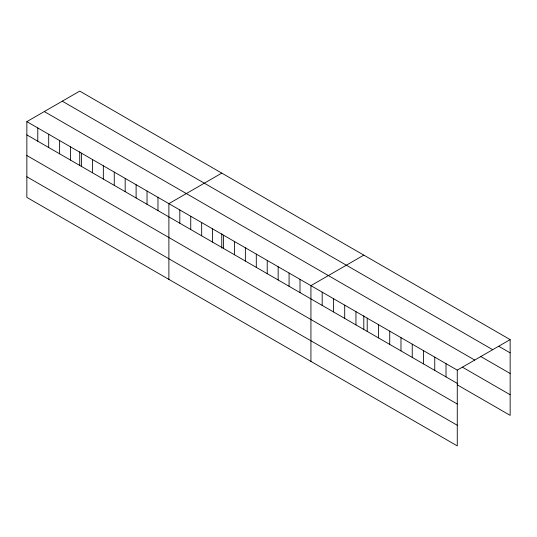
<?xml version="1.0" encoding="UTF-8"?>
<svg xmlns="http://www.w3.org/2000/svg" width="537" height="537" viewBox="0 0 537 537"><rect width="100%" height="100%" fill="white"/><g stroke="black" fill="none" stroke-linecap="round" stroke-linejoin="round"><path stroke-width="0.81" d="M26.85 121.637L457.269 370.141L457.269 445.891L26.85 197.388L26.85 121.637L79.731 91.109L510.15 339.612L510.15 415.363L457.383 384.895M221.768 173.115L168.887 203.644L168.887 279.394M363.804 255.122L310.93 285.65L310.93 361.401M457.269 370.141L510.15 339.612M498.893 346.365L510.15 352.869M62.279 101.184L492.697 349.688M480.602 356.427L510.15 373.49M44.303 111.562L474.721 360.065M462.31 367.113L510.15 394.735M26.85 134.894L457.269 383.398M26.85 155.515L457.269 404.019M26.85 176.767L457.269 425.27M446.012 363.643L446.012 376.893M434.755 357.139L434.755 370.396M423.498 350.641L423.498 363.898M412.241 344.143L412.241 357.4M400.985 337.645L400.985 350.903M389.728 331.148L389.728 344.398M378.471 324.643L378.471 337.901M367.214 318.146L367.214 331.403M363.804 315.803L363.804 329.282M355.957 311.648L355.957 324.905M344.7 305.15L344.7 318.401M333.443 298.646L333.443 311.903M322.187 292.148L322.187 305.405M300.002 279.341L300.002 292.598M289.074 273.031L289.074 286.288M278.153 266.728L278.153 279.978M267.225 260.418L267.225 273.675M256.297 254.108L256.297 267.366M245.369 247.799L245.369 261.056M234.447 241.496L234.447 254.746M223.52 235.186L223.52 248.443M221.768 233.796L221.768 248.074M212.592 228.876L212.592 242.133M201.67 222.566L201.67 235.824M190.742 216.263L190.742 229.514M179.814 209.954L179.814 223.211M157.965 197.334L157.965 210.591M147.037 191.031L147.037 204.282M136.109 184.721L136.109 197.978M125.181 178.412L125.181 191.669M114.26 172.102L114.26 185.359M103.332 165.799L103.332 179.049M92.404 159.489L92.404 172.746M81.483 153.179L81.483 166.436M79.731 151.79L79.731 165.275M70.555 146.87L70.555 160.127M59.627 140.566L59.627 153.817M48.699 134.257L48.699 147.514M37.778 127.947L37.778 141.204"/></g></svg>
